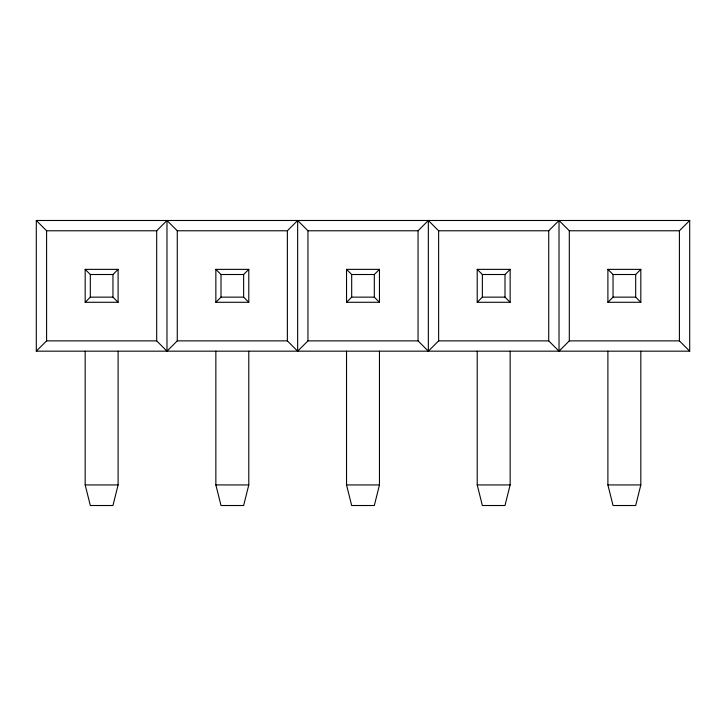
<?xml version="1.0" encoding="UTF-8"?>
<svg xmlns="http://www.w3.org/2000/svg" width="726" height="726" viewBox="0 0 726 726"><rect width="100%" height="100%" fill="white"/><g stroke="black" fill="none" stroke-linecap="round" stroke-linejoin="round"><path stroke-width="1.09" d="M118.102 351.212L118.102 484.932L112.957 505.514L90.323 505.514L85.178 484.932L85.178 351.212M248.782 351.212L248.782 484.932L243.637 505.514L221.003 505.514L215.858 484.932L215.858 351.212M379.462 351.212L379.462 484.932L374.317 505.514L351.683 505.514L346.538 484.932L346.538 351.212M510.142 351.212L510.142 484.932L504.997 505.514L482.363 505.514L477.218 484.932L477.218 351.212M640.822 351.212L640.822 484.932L635.677 505.514L613.043 505.514L607.898 484.932L607.898 351.212M36.3 351.166L46.591 340.875L46.591 230.777L36.3 220.486L36.3 351.166L689.7 351.166L689.7 220.486L36.3 220.486M85.178 302.288L90.323 297.143L112.957 297.143L118.102 302.288L85.178 302.288L85.178 269.364L118.102 269.364L118.102 302.288M112.957 297.143L112.957 274.51L118.102 269.364M156.689 230.777L166.98 220.486L177.271 230.777L177.271 340.875L166.98 351.166L156.689 340.875L156.689 230.777L46.591 230.777M215.858 302.288L221.003 297.143L243.637 297.143L248.782 302.288L215.858 302.288L215.858 269.364L248.782 269.364L248.782 302.288M243.637 297.143L243.637 274.51L248.782 269.364M287.369 230.777L297.66 220.486L307.951 230.777L307.951 340.875L297.66 351.166L287.369 340.875L287.369 230.777L177.271 230.777M346.538 302.288L351.683 297.143L374.317 297.143L379.462 302.288L346.538 302.288L346.538 269.364L379.462 269.364L379.462 302.288M374.317 297.143L374.317 274.51L379.462 269.364M418.049 230.777L428.34 220.486L438.631 230.777L438.631 340.875L428.34 351.166L418.049 340.875L418.049 230.777L307.951 230.777M477.218 302.288L482.363 297.143L504.997 297.143L510.142 302.288L477.218 302.288L477.218 269.364L510.142 269.364L510.142 302.288M504.997 297.143L504.997 274.51L510.142 269.364M548.729 230.777L559.02 220.486L569.311 230.777L569.311 340.875L559.02 351.166L548.729 340.875L548.729 230.777L438.631 230.777M607.898 302.288L613.043 297.143L635.677 297.143L640.822 302.288L607.898 302.288L607.898 269.364L640.822 269.364L640.822 302.288M635.677 297.143L635.677 274.51L640.822 269.364M689.7 351.166L679.409 340.875L679.409 230.777L689.7 220.486M569.311 230.777L679.409 230.777M85.178 269.364L90.323 274.51L112.957 274.51M215.858 269.364L221.003 274.51L243.637 274.51M346.538 269.364L351.683 274.51L374.317 274.51M477.218 269.364L482.363 274.51L504.997 274.51M607.898 269.364L613.043 274.51L635.677 274.51M46.591 340.875L156.689 340.875M177.271 340.875L287.369 340.875M307.951 340.875L418.049 340.875M438.631 340.875L548.729 340.875M569.311 340.875L679.409 340.875M85.178 484.932L118.102 484.932M215.858 484.932L248.782 484.932M346.538 484.932L379.462 484.932M477.218 484.932L510.142 484.932M607.898 484.932L640.822 484.932M613.043 274.51L613.043 297.143M559.02 220.486L559.02 351.166M482.363 274.51L482.363 297.143M428.34 220.486L428.34 351.166M351.683 274.51L351.683 297.143M297.66 220.486L297.66 351.166M221.003 274.51L221.003 297.143M166.98 220.486L166.98 351.166M90.323 274.51L90.323 297.143"/></g></svg>
